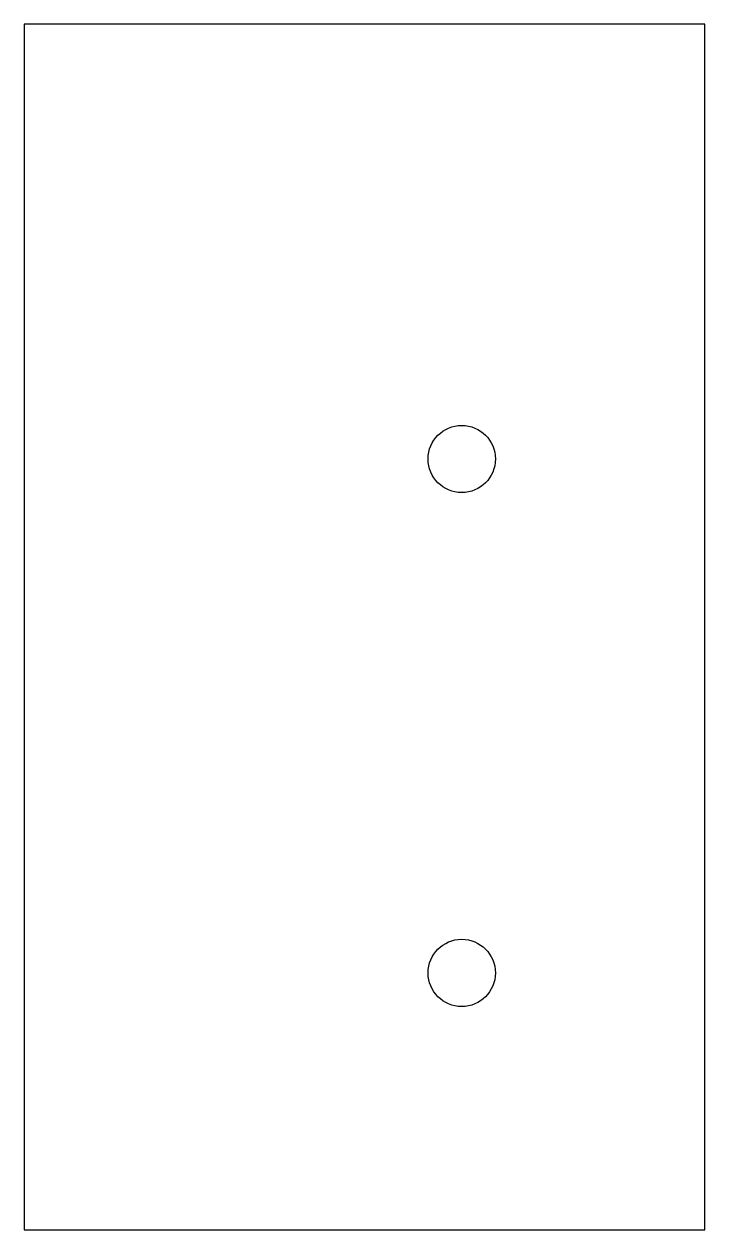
# Model space of a CAD drawing. Header units: millimetres. Extents: x -102.7 to -68.3, y -88 to -27.
import ezdxf

# ---------------------------------------------------------------- set-up
doc = ezdxf.new("R2010")
doc.units = ezdxf.units.MM
doc.layers.get('0').update_dxf_attribs({"linetype": 'CONTINUOUS'})

msp = doc.modelspace()

# ---------------------------------------------------------------- linework, layer by layer
msp.add_lwpolyline([(-102.705, -88), (-68.295, -88), (-68.295, -27), (-102.705, -27)], close=True)
for centre in [(-80.585, -49), (-80.585, -75)]:
    msp.add_circle(centre, 1.7)

doc.saveas('drawing.dxf')
